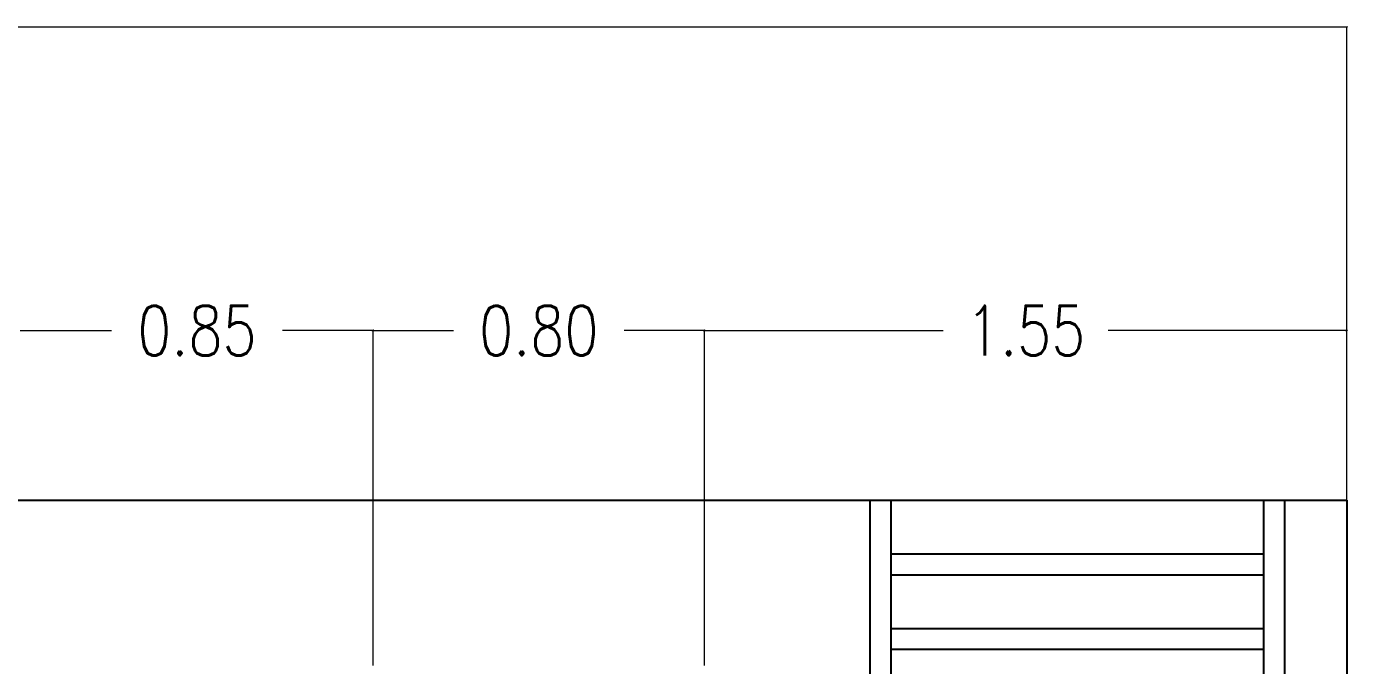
# Paper-space layout 'A000' of a CAD drawing. Header units: millimetres. Extents: x 0 to 841, y 0 to 594.
# Drawn here: x 623.6 to 687.3, y 134.9 to 165.8 of the extents above; entities that cross this region are included whole.
import ezdxf

# ---------------------------------------------------------------- set-up
doc = ezdxf.new("R2010")
doc.units = ezdxf.units.MM
doc.header["$MEASUREMENT"] = 0
doc.layers.add('A-ANNO-DIMS', color=3, linetype='Continuous', lineweight=18)
doc.layers.add('A-ELEV-MBE1', color=7, linetype='Continuous', lineweight=25)
doc.styles.add('E-ROMANS', font='romans.shx', dxfattribs={"width": 0.8})

# ---------------------------------------------------------------- blocks, each defined once
blk = doc.blocks.new('_Oblique')
at = {"color": 0, "linetype": 'ByBlock', "lineweight": -2}
blk.add_line((-0.5, -0.5), (0.5, 0.5), dxfattribs=at)

psp = doc.layouts.new('A000')

# ---------------------------------------------------------------- linework, layer by layer
at = {"layer": 'A-ANNO-DIMS'}
for p, q in [((687.329, 165.733), (593.919, 165.733)), ((687.293, 142.92), (687.293, 165.769)), ((623.257, 151.08), (627.667, 151.08)), ((640.329, 151.08), (635.919, 151.08)), ((640.257, 151.08), (644.167, 151.08)), ((640.293, 134.92), (640.293, 151.116)), ((640.293, 134.92), (640.293, 151.116)), ((656.329, 151.08), (652.419, 151.08)), ((656.257, 151.08), (667.804, 151.08)), ((656.293, 134.92), (656.293, 151.116)), ((656.293, 134.92), (656.293, 151.116)), ((687.329, 151.08), (675.781, 151.08)), ((687.293, 134.92), (687.293, 151.116))]:
    psp.add_line(p, q, dxfattribs=at)
at = {"layer": 'A-ELEV-MBE1'}
for p, q in [((556.293, 142.896), (665.293, 142.896)), ((664.293, 86.896), (664.293, 142.896)), ((665.293, 142.896), (684.293, 142.896)), ((665.293, 89.896), (665.293, 142.896)), ((683.293, 89.896), (683.293, 142.896)), ((684.293, 86.896), (684.293, 142.896)), ((684.293, 142.896), (687.293, 142.896)), ((687.293, 142.896), (687.293, 86.896)), ((665.293, 140.296), (683.293, 140.296)), ((665.293, 139.296), (683.293, 139.296)), ((665.293, 136.696), (683.293, 136.696)), ((665.293, 135.696), (683.293, 135.696))]:
    psp.add_line(p, q, dxfattribs=at)

# ---------------------------------------------------------------- block references
at = {"layer": 'A-ANNO-DIMS', "xscale": 0.07200000000000001, "yscale": 0.07200000000000001, "zscale": 0.07200000000000001}
for p in [(687.293, 165.733), (640.293, 151.08), (656.293, 151.08), (687.293, 151.08)]:
    psp.add_blockref('_Oblique', p, dxfattribs=at)
at = {"layer": 'A-ANNO-DIMS', "xscale": 0.07200000000000001, "yscale": 0.07200000000000001, "zscale": 0.07200000000000001, "rotation": 180}
for p in [(640.293, 151.08), (656.293, 151.08)]:
    psp.add_blockref('_Oblique', p, dxfattribs=at)

# ---------------------------------------------------------------- texts
at = {"layer": 'A-ANNO-DIMS', "char_height": 2.4, "attachment_point": 5, "style": 'E-ROMANS', "bg_fill": 3, "box_fill_scale": 1.25, "bg_fill_color": 256, "bg_fill_true_color": 13158600, "bg_fill_transparency": 0}
for s, insert in [('\\A1;0.85', (631.793, 151.08)), ('\\A1;0.80', (648.293, 151.08)), ('\\A1;1.55', (671.793, 151.08))]:
    psp.add_mtext(s, dxfattribs=dict(at, insert=insert))

doc.saveas('drawing.dxf')
